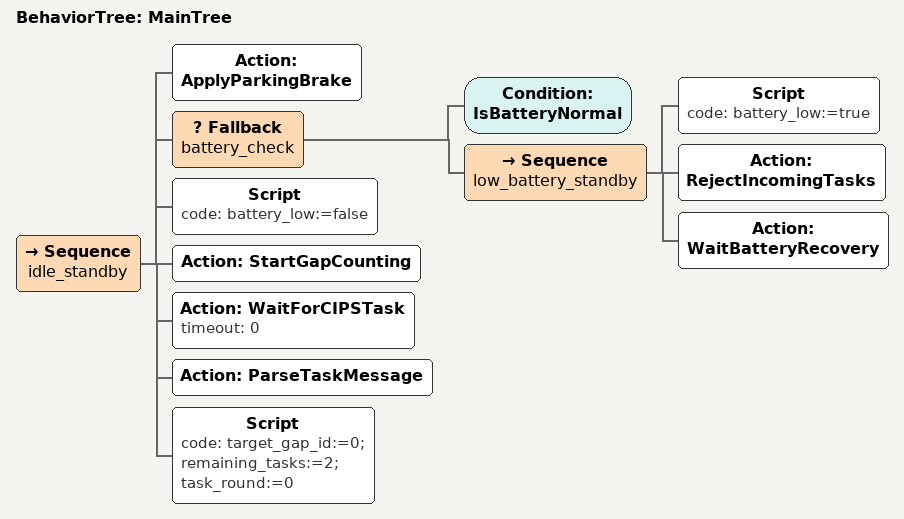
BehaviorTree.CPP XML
<root BTCPP_format="4">
  <BehaviorTree ID="MainTree">
    <Sequence name="idle_standby">
      <Action ID="ApplyParkingBrake"/>
      <Fallback name="battery_check">
        <Condition ID="IsBatteryNormal"/>
        <Sequence name="low_battery_standby">
          <Script code="battery_low:=true"/>
          <Action ID="RejectIncomingTasks"/>
          <Action ID="WaitBatteryRecovery"/>
        </Sequence>
      </Fallback>
      <Script code="battery_low:=false"/>
      <Action ID="StartGapCounting"/>
      <Action ID="WaitForCIPSTask" timeout="0"/>
      <Action ID="ParseTaskMessage"/>
      <Script code="target_gap_id:=0; remaining_tasks:=2; task_round:=0"/>
    </Sequence>
  </BehaviorTree>

  <!-- ================================================================
       S2: 双臂复位校验 (两种模式均需要 — co_arm + arm 都检查)
       ================================================================ -->
</root>
